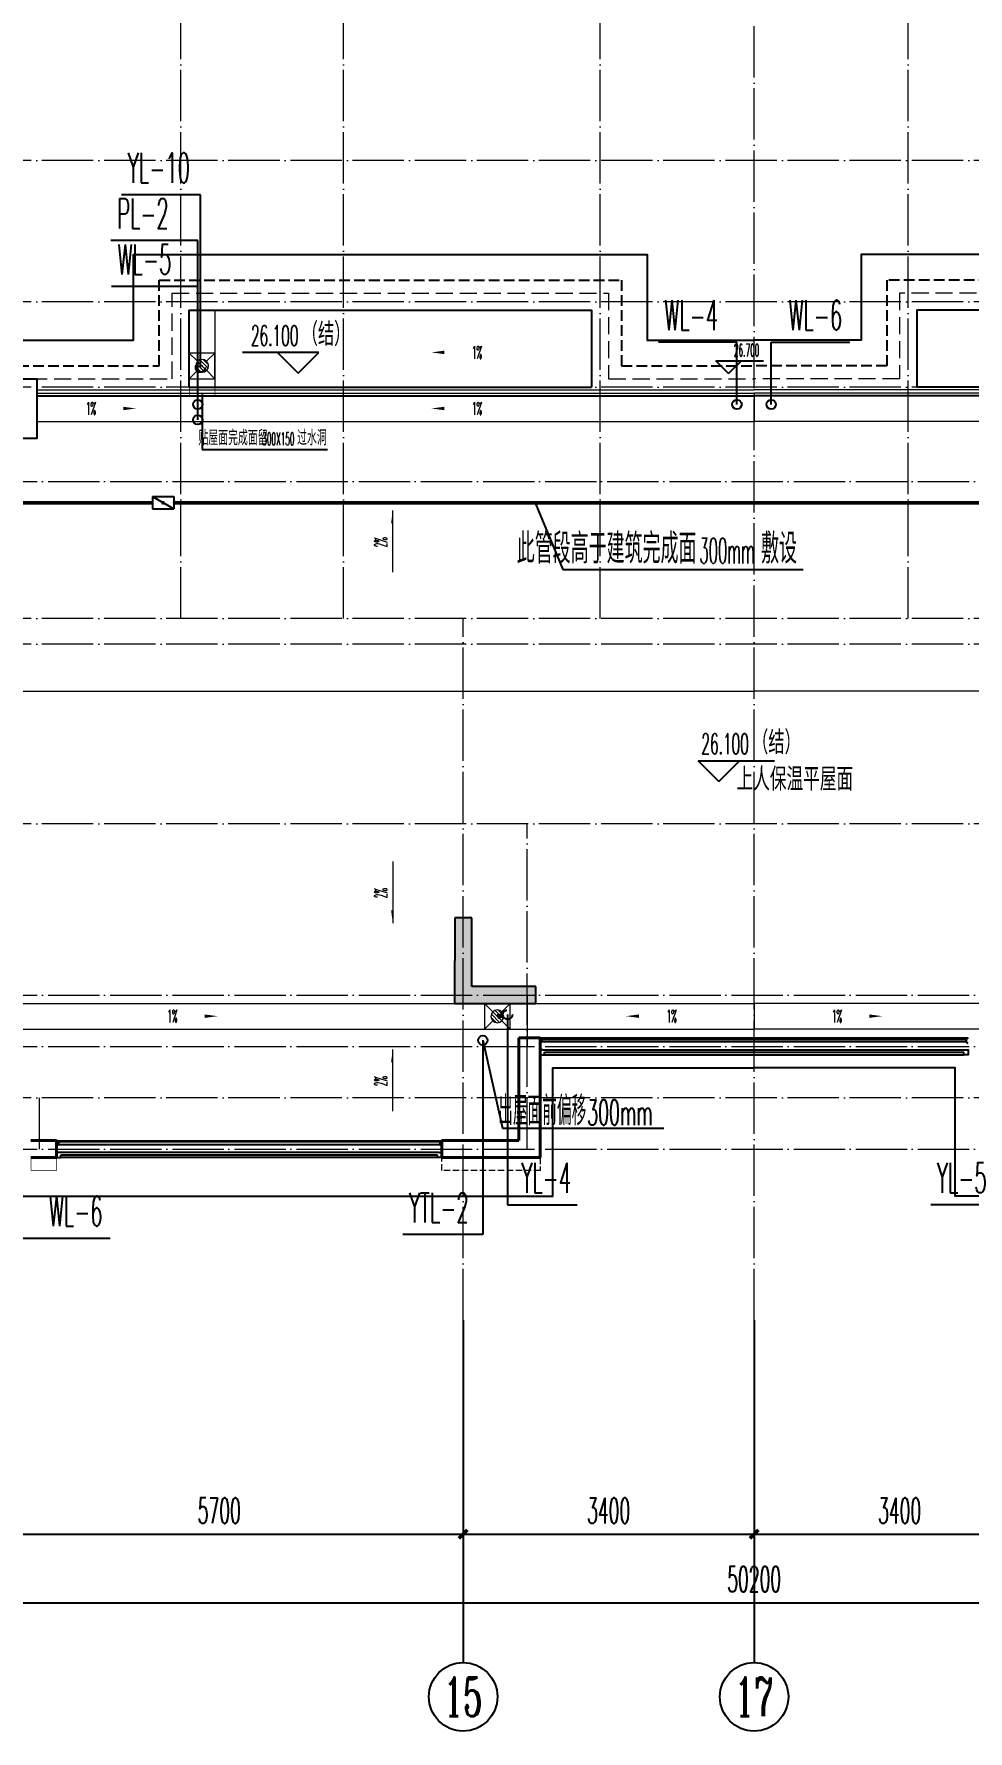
# Model space of a CAD drawing. Extents: x 27938 to 1042331, y -235042 to 1535213.
# Drawn here: x 698402 to 709317, y 280815 to 300643 of the extents above; entities that cross this region are included whole.
import ezdxf
from ezdxf.enums import TextEntityAlignment as Align

# ---------------------------------------------------------------- set-up
doc = ezdxf.new("R2010")
doc.units = 0
doc.header["$LTSCALE"] = 1000
doc.header["$MEASUREMENT"] = 0
for name, pattern in [('#P_--_20B1_001_t3$0$DASH', [0.35, 0.25, -0.1]), ('__DASH', [0.35, 0.25, -0.1]), ('DASH', [0.35, 0.25, -0.1]), ('DOTE', [2.42, 2, -0.2, 0.02, -0.2])]:
    doc.linetypes.add(name, pattern=pattern)
for name, color, linetype in [('$RECOVER_210609100354-0', 7, 'Continuous'), ('3-栏杆1', 135, 'Continuous'), ('3.5方案汇报，与郭总、侯月琴确定户型_t8$0$2020.03.04 -1安徽标准化洋房户型(UA）_t8_t8$0$看线', 154, 'Continuous'), ('AXIS', 3, 'Continuous'), ('AXIS_TEXT', 4, 'Continuous'), ('DIM_ELEV', 3, 'Continuous'), ('DIM_LEAD', 3, 'Continuous'), ('DIM_不分区给水', 3, 'Continuous'), ('DIM_污水', 3, 'Continuous'), ('DIM_阳台', 132, 'Continuous'), ('DIM_雨水', 3, 'Continuous'), ('DIM_餐饮排水', 3, 'Continuous'), ('PIPE-不分区消火栓', 1, 'X'), ('PIPE-雨水', 4, 'Y'), ('PUB_TEXT', 4, 'Continuous'), ('ROOF', 183, 'Continuous'), ('S-COLU-LINE1', 6, 'Continuous'), ('TWT_LEAD', 3, 'Continuous'), ('VALVE_不分区消火栓', 7, 'Continuous'), ('VPIPE-污水', 2, 'W'), ('VPIPE-阳台', 132, 'YT'), ('VPIPE-雨水', 4, 'DASH'), ('VPIPE-餐饮排水', 41, 'P'), ('ZC', 6, 'Continuous'), ('污水', 3, 'Continuous'), ('看线', 251, 'Continuous'), ('铝合金', 144, 'Continuous')]:
    doc.layers.add(name, color=color, linetype=linetype)
for name, color, linetype, lineweight in [('DOTE', 19, 'DOTE', 9), ('LVTRY', 1, 'Continuous', 13), ('PUB_HATCH', 8, 'Continuous', 9), ('WALL', 9, 'Continuous', 40), ('平面-分水线', 214, 'Continuous', 15), ('平面-排水沟', 86, 'Continuous', 15), ('平面-栏杆', 135, 'Continuous', 15), ('平面-看线', 45, 'Continuous', 15)]:
    doc.layers.add(name, color=color, linetype=linetype, lineweight=lineweight)
doc.styles.add('_TCH_AXIS', font='COMPLEX', dxfattribs={"bigfont": 'GBCBIG'})
doc.styles.add('_TCH_DIM', font='SIMPLEX.shx', dxfattribs={"width": 0.6, "oblique": 10, "bigfont": 'hztxt.shx'})
doc.styles.add('_TCH_DIM_T3', font='SIMPLEX.shx', dxfattribs={"width": 0.494118, "bigfont": 'GBCBIG.shx'})
doc.styles.add('_TWT_SERIAL', font='simplex.shx', dxfattribs={"width": 0.6, "oblique": 10, "height": 3, "bigfont": 'aadri.shx'})
doc.styles.add('COMPLEX', font='COMPLEX')
doc.styles.add('DIM_FONT_T3', font='SIMPLEX', dxfattribs={"width": 0.705882, "bigfont": 'GBCBIG'})
doc.styles.get("Standard").update_dxf_attribs({"font": 'gbenor.shx', "bigfont": 'gbcbig.shx'})
doc.linetypes.add('P', pattern='A,3,-0.2,["P",Standard,S=0.25,R=0,X=-0.1,Y=-0.115],-0.2', length=3.4)
doc.linetypes.add('W', pattern='A,3,-0.2,["W",Standard,S=0.25,R=0,X=-0.1,Y=-0.115],-0.2', length=3.4)
doc.linetypes.add('X', pattern='A,3,-0.2,["X",Standard,S=0.25,R=0,X=-0.1,Y=-0.115],-0.25', length=3.45)
doc.linetypes.add('Y', pattern='A,3,-0.2,["Y",Standard,S=0.25,R=0,X=-0.1,Y=-0.115],-0.2', length=3.4)
doc.linetypes.add('YT', pattern='A,3,-0.2,["YT",Standard,S=0.25,R=0,X=-0.1,Y=-0.115],-0.35', length=3.55)
doc.dimstyles.new('_TCH_ARCH&&100', dxfattribs={"dimtxt": 297.5, "dimasz": 100, "dimexe": 250, "dimexo": 300, "dimgap": 126.25, "dimtad": 1, "dimdec": 0, "dimzin": 0, "dimdsep": 46, "dimtxsty": '_TCH_DIM_T3', "dimblk": 'ARCHTICK', "dimcen": 0.09, "dimclrt": 4, "dimazin": 2, "dimtfac": 1, "dimtdec": 0, "dimtix": 1, "dimtmove": 2, "dimatfit": 3, "dimfxl": 1, "dimtolj": 1, "dimtzin": 0, "dimarcsym": 0})

# ---------------------------------------------------------------- blocks, each defined once
blk = doc.blocks.new('GFDGDGRDGRDG')
at = {"layer": 'DOTE', "linetype": 'DOTE', "ltscale": 0.3}
for p, q in [((593294, 368758), (593294, 376108)), ((595194, 368758), (595194, 376108)), ((598194, 368758), (598194, 376108)), ((599994, 360558), (599994, 376108)), ((601794, 368758), (601794, 376108)), ((626394, 374108), (573594, 374108)), ((626394, 372458), (573594, 372458)), ((626394, 371458), (573594, 371458)), ((573594, 370358), (626394, 370358)), ((626394, 368758), (573594, 368758)), ((596594, 360558), (596594, 368758)), ((626394, 368458), (573594, 368458)), ((626394, 366358), (573594, 366358)), ((573594, 364358), (626394, 364358)), ((597344, 363758), (597344, 364358)), ((573594, 363758), (626394, 363758)), ((626394, 363158), (573594, 363158)), ((591644, 362558), (591644, 363158)), ((573594, 362558), (626394, 362558))]:
    blk.add_line(p, q, dxfattribs=at)
blk = doc.blocks.new('$lvtry$00000171')
for p, q in [((-74, 11), (-11, 74)), ((-70, -27), (27, 70)), ((-53, -53), (53, 53)), ((-27, -70), (70, 27)), ((11, -74), (74, -11))]:
    blk.add_line(p, q)
blk.add_circle((0, 0), 75)
blk.add_point((0, 0))
blk = doc.blocks.new('R5T6Y7TRF')
at = {"layer": '平面-分水线', "color": 4, "elevation": -134}
blk.add_lwpolyline([(392485, -26438), (392785, -26438), (392785, -26738), (392485, -26738)], close=True, dxfattribs=at)
for points in [[(392485, -26438), (392582, -26534)], [(392688, -26534), (392785, -26438)], [(392485, -26738), (392593, -26629)], [(392676, -26629), (392785, -26738)]]:
    blk.add_lwpolyline(points, dxfattribs=at)
at = {"layer": 'LVTRY', "color": 4}
blk.add_blockref('$lvtry$00000171', (392635, -26588, -134), dxfattribs=at)
blk = doc.blocks.new('GDGDDADADWDA')
at = {"layer": 'PUB_HATCH'}
blk.add_hatch(color=256, dxfattribs=at).paths.add_polyline_path([(703317, 289316), (704266, 289315), (704267, 289515), (703517, 289515), (703518, 290315), (703318, 290315)])
at = {"layer": 'S-COLU-LINE1', "color": 8}
for p, q in [((703318, 290315), (703317, 289316)), ((703518, 290315), (703318, 290315)), ((703517, 289515), (703518, 290315)), ((704267, 289515), (703517, 289515)), ((704266, 289315), (704267, 289515)), ((703317, 289316), (704266, 289315))]:
    blk.add_line(p, q, dxfattribs=at)
blk = doc.blocks.new('_ArchTick')
at = {"color": 0, "linetype": 'ByBlock', "const_width": 0.4}
blk.add_lwpolyline([(-0.5, -0.5), (0.5, 0.5)], dxfattribs=at)
blk = doc.blocks.new('*D514')
at = {"layer": 'AXIS', "color": 0, "lineweight": -2}
for p, q in [((706817, 285315), (706817, 282865)), ((710217, 285315), (710217, 282865)), ((706817, 283115), (710217, 283115))]:
    blk.add_line(p, q, dxfattribs=at)
at = {"layer": 'Defpoints', "color": 0}
for p in [(706817, 285615), (710217, 285615), (710217, 283115)]:
    blk.add_point(p, dxfattribs=at)
at = {"layer": 'AXIS', "color": 0, "lineweight": -2, "xscale": 100, "yscale": 100, "zscale": 100, "rotation": 180}
blk.add_blockref('_ArchTick', (706817, 283115), dxfattribs=at)
at = {"layer": 'AXIS', "color": 0, "lineweight": -2, "xscale": 100, "yscale": 100, "zscale": 100}
blk.add_blockref('_ArchTick', (710217, 283115), dxfattribs=at)
at = {"layer": 'AXIS', "color": 4, "insert": (708517, 283390), "char_height": 297.5, "attachment_point": 5, "style": '_TCH_DIM_T3'}
blk.add_mtext('\\A1;3400', dxfattribs=at)
blk = doc.blocks.new('*D634')
at = {"layer": 'AXIS', "color": 0, "lineweight": -2}
for p, q in [((697717, 285315), (697717, 282865)), ((703417, 285315), (703417, 282865)), ((697717, 283115), (703417, 283115))]:
    blk.add_line(p, q, dxfattribs=at)
at = {"layer": 'Defpoints', "color": 0}
for p in [(697717, 285615), (703417, 285615), (703417, 283115)]:
    blk.add_point(p, dxfattribs=at)
at = {"layer": 'AXIS', "color": 0, "lineweight": -2, "xscale": 100, "yscale": 100, "zscale": 100, "rotation": 180}
blk.add_blockref('_ArchTick', (697717, 283115), dxfattribs=at)
at = {"layer": 'AXIS', "color": 0, "lineweight": -2, "xscale": 100, "yscale": 100, "zscale": 100}
blk.add_blockref('_ArchTick', (703417, 283115), dxfattribs=at)
at = {"layer": 'AXIS', "color": 4, "insert": (700567, 283390), "char_height": 297.5, "attachment_point": 5, "style": '_TCH_DIM_T3'}
blk.add_mtext('\\A1;5700', dxfattribs=at)
blk = doc.blocks.new('*D635')
at = {"layer": 'AXIS', "color": 0, "lineweight": -2}
for p, q in [((703417, 285315), (703417, 282865)), ((706817, 285315), (706817, 282865)), ((703417, 283115), (706817, 283115))]:
    blk.add_line(p, q, dxfattribs=at)
at = {"layer": 'Defpoints', "color": 0}
for p in [(703417, 285615), (706817, 285615), (706817, 283115)]:
    blk.add_point(p, dxfattribs=at)
at = {"layer": 'AXIS', "color": 0, "lineweight": -2, "xscale": 100, "yscale": 100, "zscale": 100, "rotation": 180}
blk.add_blockref('_ArchTick', (703417, 283115), dxfattribs=at)
at = {"layer": 'AXIS', "color": 0, "lineweight": -2, "xscale": 100, "yscale": 100, "zscale": 100}
blk.add_blockref('_ArchTick', (706817, 283115), dxfattribs=at)
at = {"layer": 'AXIS', "color": 4, "insert": (705117, 283390), "char_height": 297.5, "attachment_point": 5, "style": '_TCH_DIM_T3'}
blk.add_mtext('\\A1;3400', dxfattribs=at)
blk = doc.blocks.new('*D636')
at = {"layer": 'AXIS', "color": 0, "lineweight": -2}
for p, q in [((681717, 285315), (681717, 282065)), ((731917, 285315), (731917, 282065)), ((681717, 282315), (731917, 282315))]:
    blk.add_line(p, q, dxfattribs=at)
at = {"layer": 'Defpoints', "color": 0}
for p in [(681717, 285615), (731917, 285615), (731917, 282315)]:
    blk.add_point(p, dxfattribs=at)
at = {"layer": 'AXIS', "color": 0, "lineweight": -2, "xscale": 100, "yscale": 100, "zscale": 100, "rotation": 180}
blk.add_blockref('_ArchTick', (681717, 282315), dxfattribs=at)
at = {"layer": 'AXIS', "color": 0, "lineweight": -2, "xscale": 100, "yscale": 100, "zscale": 100}
blk.add_blockref('_ArchTick', (731917, 282315), dxfattribs=at)
at = {"layer": 'AXIS', "color": 4, "insert": (706817, 282590), "char_height": 297.5, "attachment_point": 5, "style": '_TCH_DIM_T3'}
blk.add_mtext('\\A1;50200', dxfattribs=at)
blk = doc.blocks.new('_AXISO')
blk.add_circle((0, 0), 0.5)
at = {"layer": 'AXIS_TEXT', "style": 'COMPLEX', "width": 1.041667}
blk.add_attdef('A', text='', height=0.56, dxfattribs=at).set_placement((-0.25, -0.28), (0.25, -0.28), align=Align.FIT)
blk = doc.blocks.new('$VALVE$00000316')
for p, q in [((-125, 72), (125, -72)), ((-125, 72), (-125, -72)), ((-125, 72), (125, 72)), ((125, 72), (125, -72)), ((-125, -72), (125, -72))]:
    blk.add_line(p, q)
at = {"const_width": 21.1}
blk.add_lwpolyline([(-11, 0, 1), (11, 0, 1)], format="xyb", close=True, dxfattribs=at)
for p in [(-125, 0), (125, 0)]:
    blk.add_point(p)
at = {"color": 7, "flags": 9}
for tag in ['XSIZE', 'YSIZE']:
    blk.add_attdef(tag, (0, 0), '', height=0.5, dxfattribs=at)
blk = doc.blocks.new('A$C1ABD589D')
at = {"layer": 'DIM_阳台'}
for p, q in [((21230, -9980), (21230, -12250)), ((21230, -12250), (20296, -12250))]:
    blk.add_line(p, q, dxfattribs=at)
at = {"layer": 'VPIPE-阳台'}
blk.add_circle((21230, -9980), 55, dxfattribs=at)
at = {"layer": 'DIM_阳台', "color": 7, "style": '_TWT_SERIAL', "width": 0.48}
blk.add_text('YTL-2', height=350, dxfattribs=at).set_placement((20366, -12110))

msp = doc.modelspace()

# ---------------------------------------------------------------- hatches: boundary and pattern name
at = {"layer": '平面-排水沟'}
for points in [[(702594.7, 295075.1), (702594.7, 294925.1), (702574.7, 294925.1)], [(702594.7, 290255.6), (702594.7, 290405.6), (702574.7, 290405.6)], [(702594.7, 288779.2), (702594.7, 288629.2), (702574.7, 288629.2)]]:
    msp.add_hatch(color=8, dxfattribs=at).paths.add_polyline_path(points)

# ---------------------------------------------------------------- linework, layer by layer
at = {"layer": '$RECOVER_210609100354-0', "color": 8, "const_width": 8}
msp.add_lwpolyline([(698666.6, 287515.4), (698666.6, 287365.4), (698366.6, 287365.4), (698366.6, 287515.4)], dxfattribs=at)
at = {"color": 8}
msp.add_lwpolyline([(697616.6, 296615.4), (698436.6, 296615.4), (698436.6, 295915.4), (697616.6, 295915.4)], close=True, dxfattribs=at)
at = {"layer": '3-栏杆1', "color": 8}
for p, q in [((704336.8, 288897.6), (704316.6, 288915.4)), ((704316.6, 288915.4), (704336.8, 288897.6)), ((704336.8, 288897.5), (709296.3, 288897.6)), ((704336.8, 288897.6), (704336.8, 288868.3)), ((709296.3, 288897.6), (709316.6, 288915.4)), ((709316.6, 288915.4), (709296.3, 288897.6)), ((709296.3, 288897.6), (709296.3, 288868.3)), ((704336.8, 288868.3), (704316.6, 288848.4)), ((704316.6, 288848.4), (704336.8, 288868.3)), ((709296.3, 288868.3), (704336.8, 288868.2)), ((709316.6, 288848.4), (709296.3, 288868.3)), ((698686.8, 287697.6), (698666.6, 287715.4)), ((698666.6, 287715.4), (698686.8, 287697.6)), ((703146.3, 287697.6), (703166.6, 287715.4)), ((703166.6, 287715.4), (703146.3, 287697.6)), ((698666.6, 287648.5), (698686.8, 287668.3)), ((703146.3, 287697.5), (698686.8, 287697.6)), ((698686.8, 287697.6), (698686.8, 287668.3)), ((698686.8, 287668.3), (703146.3, 287668.2)), ((703146.3, 287697.6), (703146.3, 287668.3)), ((703146.3, 287668.3), (703166.6, 287648.5)), ((703166.6, 287648.5), (703146.3, 287668.3))]:
    msp.add_line(p, q, dxfattribs=at)
at = {"layer": 'AXIS'}
for p, q in [((703416.6, 285615.4), (703416.6, 281615.4)), ((706816.6, 285615.4), (706816.6, 281615.4))]:
    msp.add_line(p, q, dxfattribs=at)
at = {"layer": 'DIM_ELEV', "color": 8}
for p, q in [((701728.9, 296920.4), (700836.7, 296920.4)), ((701488.9, 296680.4), (701248.9, 296920.4)), ((701488.9, 296680.4), (701728.9, 296920.4)), ((706518.1, 296674.5), (706368.1, 296824.5)), ((706368.1, 296824.5), (706925.7, 296824.5)), ((706518.1, 296674.5), (706668.1, 296824.5)), ((706404.3, 291910.3), (706164.3, 292150.3)), ((706164.3, 292150.3), (707056.5, 292150.3)), ((706404.3, 291910.3), (706644.3, 292150.3))]:
    msp.add_line(p, q, dxfattribs=at)
at = {"layer": 'DIM_LEAD', "color": 8}
for p, q in [((700368.2, 296415.3), (700368.2, 295787.5)), ((700368.2, 296415.3), (700368.2, 295787.5)), ((700368.2, 295787.5), (701832.3, 295787.5))]:
    msp.add_line(p, q, dxfattribs=at)
at = {"layer": 'DIM_LEAD', "color": 8, "const_width": 20}
msp.add_lwpolyline([(700368.2, 296425.3, 1), (700368.2, 296405.3, 1)], format="xyb", close=True, dxfattribs=at)
msp.add_lwpolyline([(700368.2, 296425.3, 1), (700368.2, 296405.3, 1)], format="xyb", close=True, dxfattribs=at)
at = {"layer": 'DIM_不分区给水'}
for p, q in [((703646.6, 288885.4), (703876.6, 287858.8)), ((703876.6, 287858.8), (705762.8, 287858.8))]:
    msp.add_line(p, q, dxfattribs=at)
at = {"layer": 'DIM_污水'}
for p, q in [((700316.6, 297694.4), (699309.7, 297694.4)), ((700316.6, 296135.4), (700316.6, 297694.4)), ((706616.6, 297042.3), (705698.6, 297042.3)), ((706616.6, 296315.4), (706616.6, 297042.3)), ((707016.6, 296315.4), (707016.6, 297042.3)), ((707016.6, 297042.3), (707934.5, 297042.3)), ((698236.6, 286572.8), (699291.8, 286572.8))]:
    msp.add_line(p, q, dxfattribs=at)
at = {"layer": 'DIM_雨水'}
for p, q in [((700346.6, 298763.5), (699426.6, 298763.5)), ((700346.6, 296745.4), (700346.6, 298763.5)), ((703936.6, 289185.4), (703936.6, 286963.7)), ((703936.6, 286963.7), (704749.2, 286963.7)), ((709696.6, 286963.7), (708880.9, 286963.7))]:
    msp.add_line(p, q, dxfattribs=at)
at = {"layer": 'DIM_餐饮排水'}
for p, q in [((700316.6, 298230.5), (699301.5, 298230.5)), ((700316.6, 296315.4), (700316.6, 298230.5))]:
    msp.add_line(p, q, dxfattribs=at)
at = {"layer": 'DOTE', "color": 8, "linetype": 'DOTE', "ltscale": 0.3}
msp.add_line((704166.6, 287615.4), (704166.6, 291415.4), dxfattribs=at)
at = {"layer": 'PIPE-不分区消火栓', "const_width": 45}
for points in [[(696271.6, 295165.4), (699785.5, 295165.4)], [(700035.1, 295165.4), (717361.6, 295165.4)]]:
    msp.add_lwpolyline(points, dxfattribs=at)
at = {"layer": 'PIPE-雨水', "const_width": 55}
msp.add_lwpolyline([(703882.3, 289176.3), (703816.6, 289165.4)], dxfattribs=at)
at = {"layer": 'ROOF', "color": 8, "ltscale": 0.8}
for p, q in [((700216.6, 296515.4), (704916.6, 296515.4)), ((713416.6, 296515.4), (708716.6, 296515.4)), ((700216.6, 296415.4), (704916.6, 296415.4)), ((713416.6, 296415.4), (708716.6, 296415.4))]:
    msp.add_line(p, q, dxfattribs=at)
for points in [[(696116.6, 297065.4), (699566.6, 297065.4), (699566.6, 298065.4), (705566.6, 298065.4), (705566.6, 297065.4), (706816.6, 297065.4)], [(717516.6, 297065.4), (714066.6, 297065.4), (714066.6, 298065.4), (708066.6, 298065.4), (708066.6, 297065.4), (706816.6, 297065.4)], [(700216.6, 296515.4), (700216.6, 297415.4), (704916.6, 297415.4), (704916.6, 296515.4)], [(713416.6, 296515.4), (713416.6, 297415.4), (708716.6, 297415.4), (708716.6, 296515.4)], [(698436.6, 296415.4), (700216.6, 296415.4)], [(704916.6, 296415.4), (706816.6, 296415.4)], [(708716.6, 296415.4), (706816.6, 296415.4)]]:
    msp.add_lwpolyline(points, dxfattribs=at)
at = {"layer": 'TWT_LEAD'}
for p, q in [((704258.7, 295165.4), (704581.4, 294386.3)), ((704581.4, 294386.3), (707389.9, 294386.3))]:
    msp.add_line(p, q, dxfattribs=at)
at = {"layer": 'VPIPE-污水'}
for centre in [(706616.6, 296315.4), (707016.6, 296315.4), (700316.6, 296135.4)]:
    msp.add_circle(centre, 55, dxfattribs=at)
at = {"layer": 'VPIPE-雨水'}
for centre in [(700346.6, 296745.4), (703936.6, 289185.4)]:
    msp.add_circle(centre, 55, dxfattribs=at)
at = {"layer": 'VPIPE-餐饮排水'}
msp.add_circle((700316.6, 296315.4), 55, dxfattribs=at)
at = {"layer": 'WALL', "color": 8}
for p, q in [((704066.6, 287715.4), (704066.6, 288915.4)), ((704066.6, 288915.4), (704316.6, 288915.4)), ((704316.6, 287515.4), (704316.6, 288915.4)), ((698366.6, 287715.4), (698666.6, 287715.4)), ((698666.6, 287715.4), (698666.6, 287515.4)), ((704066.6, 287715.4), (703166.6, 287715.4)), ((703166.6, 287515.4), (703166.6, 287715.4)), ((698366.6, 287515.4), (698666.6, 287515.4)), ((704316.6, 287515.4), (703166.6, 287515.4))]:
    msp.add_line(p, q, dxfattribs=at)
at = {"layer": '平面-排水沟', "color": 8}
for p, q in [((700516.6, 297415.4), (700516.6, 296515.4)), ((706816.6, 296415.4), (706816.6, 296115.4)), ((698436.6, 296115.4), (706816.6, 296115.4)), ((715196.6, 296115.4), (706816.6, 296115.4)), ((695966.6, 292965.4), (706816.6, 292965.4)), ((717666.6, 292965.4), (706816.6, 292965.4)), ((698116.6, 289315.4), (706816.9, 289315.5)), ((715516.6, 289315.4), (706816.3, 289315.5)), ((706816.6, 289315.5), (706816.6, 289015.5)), ((691916.6, 289015.4), (706816.6, 289015.5)), ((721716.6, 289015.4), (706816.6, 289015.5))]:
    msp.add_line(p, q, dxfattribs=at)
for points in [[(703454.1, 296922.8, 0, 0, 0), (703046.2, 296922.8, 0, 40, 0), (703196.2, 296922.8, 0, 0, 0)], [(699186.6, 296267.5, 0, 0, 0), (699594.4, 296267.5, 0, 40, 0), (699444.4, 296267.5, 0, 0, 0)], [(703454.1, 296267.5, 0, 0, 0), (703046.2, 296267.5, 0, 40, 0), (703196.2, 296267.5, 0, 0, 0)], [(700139.1, 289167.5, 0, 0, 0), (700546.9, 289167.5, 0, 40, 0), (700396.9, 289167.5, 0, 0, 0)], [(705729, 289167.7, 0, 0, 0), (705321.2, 289167.7, 0, 40, 0), (705471.2, 289167.7, 0, 0, 0)], [(707904.1, 289167.7, 0, 0, 0), (708311.9, 289167.7, 0, 40, 0), (708161.9, 289167.7, 0, 0, 0)]]:
    msp.add_lwpolyline(points, format="xyseb", dxfattribs=at)
for points in [[(702594.7, 294355), (702594.7, 295075.1)], [(702594.7, 290975.7), (702594.7, 290255.6)], [(702594.7, 288059.1), (702594.7, 288779.2)]]:
    msp.add_lwpolyline(points, dxfattribs=at)
at = {"layer": '平面-栏杆', "color": 8}
for points in [[(698436.6, 296485.4), (706816.6, 296485.4)], [(698436.6, 296445.4), (706816.6, 296445.4)], [(715196.6, 296485.4), (706816.6, 296485.4)], [(715196.6, 296445.4), (706816.6, 296445.4)]]:
    msp.add_lwpolyline(points, dxfattribs=at)
at = {"layer": '平面-看线', "color": 8}
for p, q in [((709316.6, 288915.4), (704316.6, 288915.4)), ((698666.6, 287715.4), (703166.6, 287715.4))]:
    msp.add_line(p, q, dxfattribs=at)
at = {"layer": '平面-看线', "color": 8, "linetype": 'DASH', "ltscale": 0.8}
for points in [[(696116.6, 296615.4), (700016.6, 296615.4), (700016.6, 297615.4), (705116.6, 297615.4), (705116.6, 296615.4), (706816.6, 296615.4)], [(717516.6, 296615.4), (713616.6, 296615.4), (713616.6, 297615.4), (708516.6, 297615.4), (708516.6, 296615.4), (706816.6, 296615.4)]]:
    msp.add_lwpolyline(points, dxfattribs=at)
at = {"layer": '平面-看线', "color": 8, "linetype": 'DASH', "ltscale": 0.3}
msp.add_lwpolyline([(704316.6, 287515.4), (704316.6, 287365.4), (703166.6, 287365.4), (703166.6, 287515.4)], dxfattribs=at)
at = {"layer": '污水', "color": 8, "linetype": '__DASH', "ltscale": 0.1, "const_width": 10}
msp.add_lwpolyline([(700516.6, 296515.4), (700516.6, 296415.3), (700216.6, 296415.3), (700216.6, 296515.4)], close=True, dxfattribs=at)
at = {"layer": '看线', "color": 8, "linetype": '#P_--_20B1_001_t3$0$DASH', "ltscale": 0.5}
for points in [[(696116.6, 296765.4), (699866.6, 296765.4), (699866.6, 297765.4), (705266.6, 297765.4), (705266.6, 296765.4), (706816.6, 296765.4)], [(717516.6, 296765.4), (713766.6, 296765.4), (713766.6, 297765.4), (708366.6, 297765.4), (708366.6, 296765.4), (706816.6, 296765.4)]]:
    msp.add_lwpolyline(points, dxfattribs=at)
at = {"layer": '看线', "color": 8}
for points in [[(684766.6, 288265.4), (684766.6, 287065.4), (704466.6, 287065.4), (704466.6, 288565.4), (706816.6, 288565.4)], [(728866.6, 288265.4), (728866.6, 287065.4), (709166.6, 287065.4), (709166.6, 288565.4), (706816.6, 288565.4)]]:
    msp.add_lwpolyline(points, dxfattribs=at)
at = {"layer": '铝合金', "color": 8}
for points in [[(704346.6, 288775.4), (704316.6, 288775.4), (704316.6, 288715.4), (704366.6, 288715.4), (704366.6, 288745.4)], [(704316.6, 288745.4), (704316.6, 288715.4), (704366.6, 288715.4), (704366.6, 288725.4), (704366.6, 288725.4), (704366.6, 288745.4)], [(704346.6, 288775.4), (709286.6, 288775.4)], [(704366.6, 288745.4), (709266.6, 288745.4)], [(704366.6, 288715.4), (709266.6, 288715.4)], [(709286.6, 288775.4), (709316.6, 288775.4), (709316.6, 288715.4), (709266.6, 288715.3), (709266.6, 288745.3)], [(709316.6, 288745.4), (709316.6, 288715.4), (709266.6, 288715.3), (709266.6, 288725.3), (709266.6, 288725.3), (709266.6, 288745.4)], [(698696.6, 287575.4), (698666.6, 287575.4), (698666.6, 287515.4), (698716.6, 287515.4), (698716.6, 287545.4)], [(698666.6, 287545.4), (698666.6, 287515.4), (698716.6, 287515.4), (698716.6, 287525.4), (698716.6, 287525.4), (698716.6, 287545.4)], [(703136.6, 287575.4), (698696.6, 287575.4)], [(703116.6, 287545.4), (698716.6, 287545.4)], [(703116.6, 287515.4), (698716.6, 287515.4)], [(703136.6, 287575.4), (703166.6, 287575.4), (703166.6, 287515.4), (703116.6, 287515.4), (703116.6, 287545.4)], [(703166.6, 287545.4), (703166.6, 287515.4), (703116.6, 287515.4), (703116.6, 287525.4), (703116.6, 287525.4), (703116.6, 287545.4)]]:
    msp.add_lwpolyline(points, dxfattribs=at)

# ---------------------------------------------------------------- block references
at = {"color": 8}
msp.add_blockref('GDGDDADADWDA', (0, 0), dxfattribs=at)
at = {"color": 8, "xscale": -1, "rotation": 359.9999999999965}
msp.add_blockref('R5T6Y7TRF', (1093001.4, 323353, 134.4), dxfattribs=at)
at = {"color": 8, "xscale": -1}
msp.add_blockref('R5T6Y7TRF', (1096451.4, 315753, 134.4), dxfattribs=at)
at = {"layer": '3.5方案汇报，与郭总、侯月琴确定户型_t8$0$2020.03.04 -1安徽标准化洋房户型(UA）_t8_t8$0$看线', "ltscale": 10}
msp.add_blockref('GFDGDGRDGRDG', (106822.9, -74943), dxfattribs=at)
at = {"layer": 'AXIS'}
ref = msp.add_blockref('_AXISO', (703416.6, 281215.4), dxfattribs=dict(at, xscale=800, yscale=800, zscale=800))
ref.add_attrib('A', '15', dxfattribs={"layer": 'AXIS_TEXT', "height": 452.55, "style": '_TCH_AXIS', "width": 0.724138}).set_placement((703190.3, 280989.1), (703642.9, 280989.1), align=Align.FIT)
ref = msp.add_blockref('_AXISO', (706816.6, 281215.4), dxfattribs=dict(at, xscale=800, yscale=800, zscale=800))
ref.add_attrib('A', '17', dxfattribs={"layer": 'AXIS_TEXT', "height": 452.55, "style": '_TCH_AXIS', "width": 0.724138}).set_placement((706590.3, 280989.1), (707042.9, 280989.1), align=Align.FIT)
at = {"layer": 'VALVE_不分区消火栓'}
msp.add_blockref('$VALVE$00000316', (699910.3, 295165.4), dxfattribs=at)
at = {"layer": 'ZC'}
msp.add_blockref('A$C1ABD589D', (682416.6, 298865.4), dxfattribs=at)

# ---------------------------------------------------------------- texts
at = {"layer": 'DIM_ELEV', "color": 8, "style": '_TCH_DIM'}
for s, height, width, p in [('26.100', 238, 0.494118, (700937.5, 297000.5)), ('（结）', 270.07, 0.7, (701531.1, 297000.5)), ('26.700', 148.75, 0.423529, (706580.5, 296874.5)), ('26.100', 238, 0.494118, (706200.3, 292230.4)), ('（结）', 270.07, 0.7, (706793.9, 292230.4))]:
    msp.add_text(s, height=height, dxfattribs=dict(at, width=width)).set_placement(p)
at = {"layer": 'DIM_LEAD', "color": 7, "style": '_TCH_DIM'}
for s, height, width, p in [('贴屋面完成面留', 175, 0.6, (700323.4, 295837.6)), ('300X150', 148.75, 0.423529, (701068.2, 295837.6)), ('过水洞', 175, 0.6, (701476.5, 295837.6))]:
    msp.add_text(s, height=height, dxfattribs=dict(at, width=width)).set_placement(p)
at = {"layer": 'DIM_不分区给水', "color": 7, "style": 'DIM_FONT_T3'}
for s, height, width, p in [('出屋面前偏移', 337.59, 0.705882, (703826.4, 287893.8)), ('300mm', 297.5, 0.49827, (704867.2, 287893.8))]:
    msp.add_text(s, height=height, dxfattribs=dict(at, width=width)).set_placement(p)
at = {"layer": 'DIM_污水', "color": 7, "style": '_TWT_SERIAL', "width": 0.48}
for s, p in [('WL-5', (699379.7, 297834.4)), ('WL-4', (705768.6, 297182.3)), ('WL-6', (707219.6, 297182.3)), ('WL-6', (698576.9, 286712.8))]:
    msp.add_text(s, height=350, dxfattribs=at).set_placement(p)
at = {"layer": 'DIM_雨水', "color": 7, "style": '_TWT_SERIAL', "width": 0.48}
for s, p in [('YL-10', (699496.6, 298903.5)), ('YL-4', (704095.2, 287103.7)), ('YL-5', (708950.9, 287103.7))]:
    msp.add_text(s, height=350, dxfattribs=at).set_placement(p)
at = {"layer": 'DIM_餐饮排水', "color": 7, "style": '_TWT_SERIAL', "width": 0.48}
msp.add_text('PL-2', height=350, dxfattribs=at).set_placement((699371.5, 298370.5))
at = {"layer": 'PUB_TEXT', "color": 8}
msp.add_text('上人保温平屋面', height=270.07, dxfattribs=at).set_placement((706612.2, 291801))
at = {"layer": 'TWT_LEAD', "color": 7, "style": '_TCH_DIM'}
for s, height, width, p in [('此管段高于建筑完成面', 350, 0.6, (704043.2, 294456.3)), ('敷设', 350, 0.6, (706898.1, 294456.3)), ('300mm', 297.5, 0.423529, (706178.1, 294456.3))]:
    msp.add_text(s, height=height, dxfattribs=dict(at, width=width)).set_placement(p)
at = {"layer": '平面-排水沟', "color": 8, "style": '_TCH_DIM', "width": 0.423529}
for p in [(703519.2, 296848.4), (699008.3, 296193.1), (703519.2, 296193.1), (699960.8, 289093.2), (705794.1, 289093.3), (707725.8, 289093.3)]:
    msp.add_text('1%', height=148.75, dxfattribs=at).set_placement(p)
for rotation, p in [(90.0006, (702529.6, 294645)), (89.99939, (702529.6, 290545.5)), (89.99939, (702529.6, 288349.1))]:
    msp.add_text('2%', height=148.75, rotation=rotation, dxfattribs=at).set_placement(p)

# ---------------------------------------------------------------- dimensions: what is measured, and where the dimension line sits
at = {"layer": 'AXIS'}
for p1, p2, distance, picture, middle in [((681716.6, 285615.4), (731916.6, 285615.4), -3300, '*D636', (706816.6, 282590.4)), ((697716.6, 285615.4), (703416.6, 285615.4), -2500, '*D634', (700566.6, 283390.4)), ((703416.6, 285615.4), (706816.6, 285615.4), -2500, '*D635', (705116.6, 283390.4)), ((706816.6, 285615.4), (710216.6, 285615.4), -2500, '*D514', (708516.6, 283390.4))]:
    dim = msp.add_aligned_dim(p1=p1, p2=p2, distance=distance, dimstyle='_TCH_ARCH&&100', dxfattribs=at)
    dim.commit()
    dim.dimension.update_dxf_attribs({"geometry": picture, "text_midpoint": middle})

doc.saveas('drawing.dxf')
